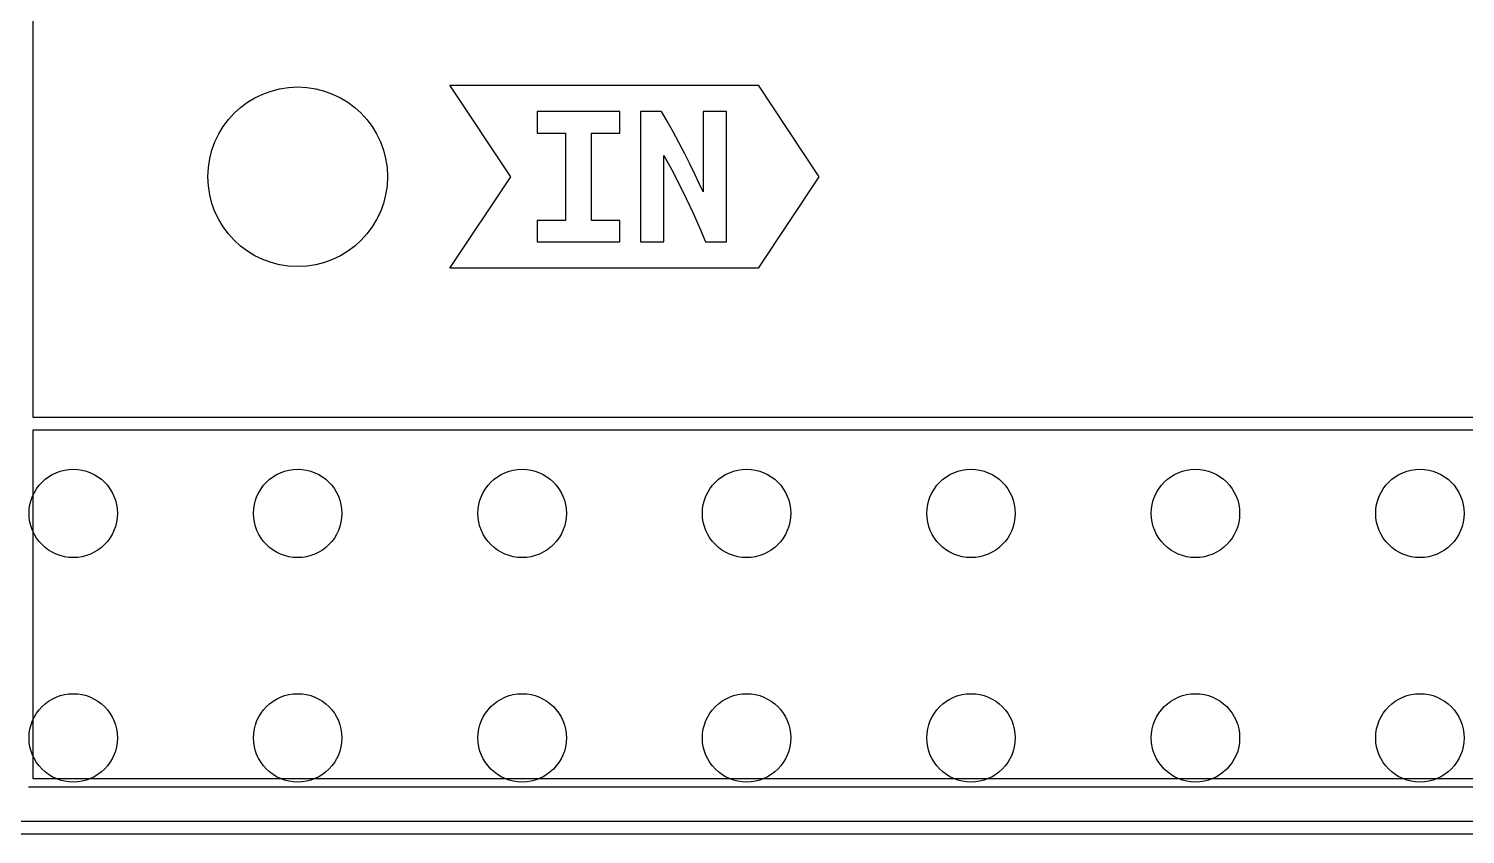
# Model space of a CAD drawing. Extents: x 51 to 109, y -109 to -51.2.
# Drawn here: x 64.27 to 80.52, y -109.04 to -99.92 of the extents above; entities that cross this region are included whole.
import ezdxf

# ---------------------------------------------------------------- set-up
doc = ezdxf.new("R2010")
doc.units = 0
doc.layers.add('BLACK', color=7, linetype='CONTINUOUS')

msp = doc.modelspace()

# ---------------------------------------------------------------- linework, layer by layer
at = {"layer": 'BLACK', "linetype": 'CONTINUOUS'}
for p, q in [((64.312, -79.6123), (64.312, -104.319)), ((69.7205, -101.6), (69.0308, -100.565)), ((69.0308, -100.565), (69.7205, -100.565)), ((69.7205, -100.565), (70.0182, -100.565)), ((70.0182, -100.565), (72.2218, -100.565)), ((72.2218, -100.565), (72.5195, -100.565)), ((72.5195, -100.565), (73.2092, -101.6)), ((70.954, -100.863), (70.0182, -100.863)), ((70.0182, -100.863), (70.0182, -101.106)), ((70.954, -101.106), (70.954, -100.863)), ((71.4255, -100.863), (71.1898, -100.863)), ((71.1898, -100.863), (71.1898, -102.337)), ((71.4922, -100.972), (71.4255, -100.863)), ((72.1613, -100.863), (71.897, -100.863)), ((71.897, -100.863), (71.897, -101.77)), ((72.1613, -102.337), (72.1613, -100.863)), ((70.0182, -101.106), (70.3396, -101.106)), ((70.3396, -101.106), (70.3396, -102.094)), ((70.6349, -102.094), (70.6349, -101.106)), ((70.6349, -101.106), (70.954, -101.106)), ((71.5588, -101.09), (71.4922, -100.972)), ((71.6246, -101.213), (71.5588, -101.09)), ((71.6886, -101.334), (71.6246, -101.213)), ((71.4541, -102.337), (71.4541, -101.358)), ((71.4541, -101.358), (71.5426, -101.522)), ((71.7493, -101.454), (71.6886, -101.334)), ((69.0308, -102.635), (69.7205, -101.6)), ((71.5426, -101.522), (71.6271, -101.685)), ((71.8053, -101.57), (71.7493, -101.454)), ((71.855, -101.677), (71.8053, -101.57)), ((73.2092, -101.6), (72.5195, -102.635)), ((71.6271, -101.685), (71.7077, -101.848)), ((71.897, -101.77), (71.855, -101.677)), ((71.7077, -101.848), (71.7843, -102.011)), ((70.3396, -102.094), (70.0182, -102.094)), ((70.0182, -102.094), (70.0182, -102.337)), ((70.954, -102.094), (70.6349, -102.094)), ((70.954, -102.337), (70.954, -102.094)), ((71.7843, -102.011), (71.8569, -102.174)), ((71.8569, -102.174), (71.9256, -102.337)), ((70.0182, -102.337), (70.954, -102.337)), ((71.1898, -102.337), (71.4541, -102.337)), ((71.9256, -102.337), (72.1613, -102.337)), ((69.7205, -102.635), (69.0308, -102.635)), ((70.0182, -102.635), (69.7205, -102.635)), ((71.9256, -102.635), (70.0182, -102.635)), ((72.2218, -102.635), (71.9256, -102.635)), ((72.5195, -102.635), (72.2218, -102.635)), ((64.312, -104.319), (95.708, -104.319)), ((64.312, -104.469), (64.312, -108.408)), ((95.708, -104.469), (64.312, -104.469)), ((64.312, -108.408), (95.708, -108.408)), ((95.758, -108.508), (64.262, -108.508)), ((58.749, -108.891), (101.271, -108.891)), ((101.346, -109.041), (58.674, -109.041))]:
    msp.add_line(p, q, dxfattribs=at)
at = {"layer": 'BLACK'}
for centre, radius in [((67.31, -101.6), 1.016), ((64.77, -105.41), 0.5), ((67.31, -105.41), 0.5), ((69.85, -105.41), 0.5), ((72.39, -105.41), 0.5), ((74.93, -105.41), 0.5), ((77.47, -105.41), 0.5), ((80.01, -105.41), 0.5), ((64.77, -107.95), 0.5), ((67.31, -107.95), 0.5), ((69.85, -107.95), 0.5), ((72.39, -107.95), 0.5), ((74.93, -107.95), 0.5), ((77.47, -107.95), 0.5), ((80.01, -107.95), 0.5)]:
    msp.add_circle(centre, radius, dxfattribs=at)

doc.saveas('drawing.dxf')
